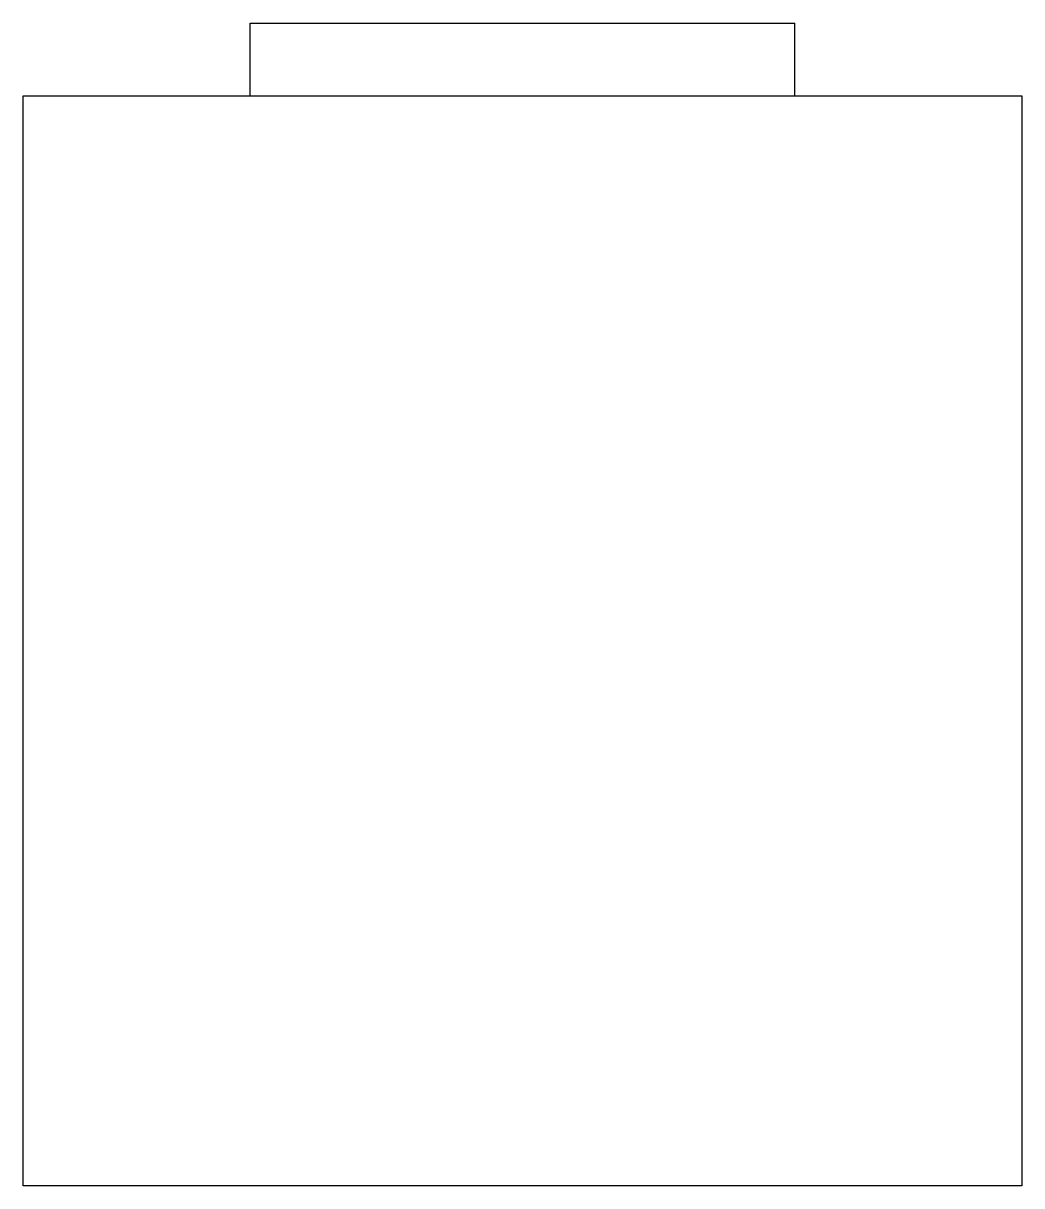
# Model space of a CAD drawing. Extents: x 75.689 to 76.239, y 159.006 to 159.646.
import ezdxf

# ---------------------------------------------------------------- set-up
doc = ezdxf.new("R2010")
doc.units = 0
doc.header["$LTSCALE"] = 25
doc.header["$MEASUREMENT"] = 0
doc.linetypes.add('CONTINUA', pattern=[0])
doc.layers.get('0').update_dxf_attribs({"linetype": 'CONTINUA'})

# ---------------------------------------------------------------- blocks, each defined once
blk = doc.blocks.new('LAVADORA')
for p, q in [((0.125, 0.64), (0.425, 0.64)), ((0.125, 0.6), (0.125, 0.64)), ((0.425, 0.6), (0.425, 0.64))]:
    blk.add_line(p, q)
blk.add_lwpolyline([(0.55, 0), (0, 0), (0, 0.6), (0.55, 0.6)], close=True)

msp = doc.modelspace()

# ---------------------------------------------------------------- block references
msp.add_blockref('LAVADORA', (75.68856, 159.00608))

doc.saveas('drawing.dxf')
